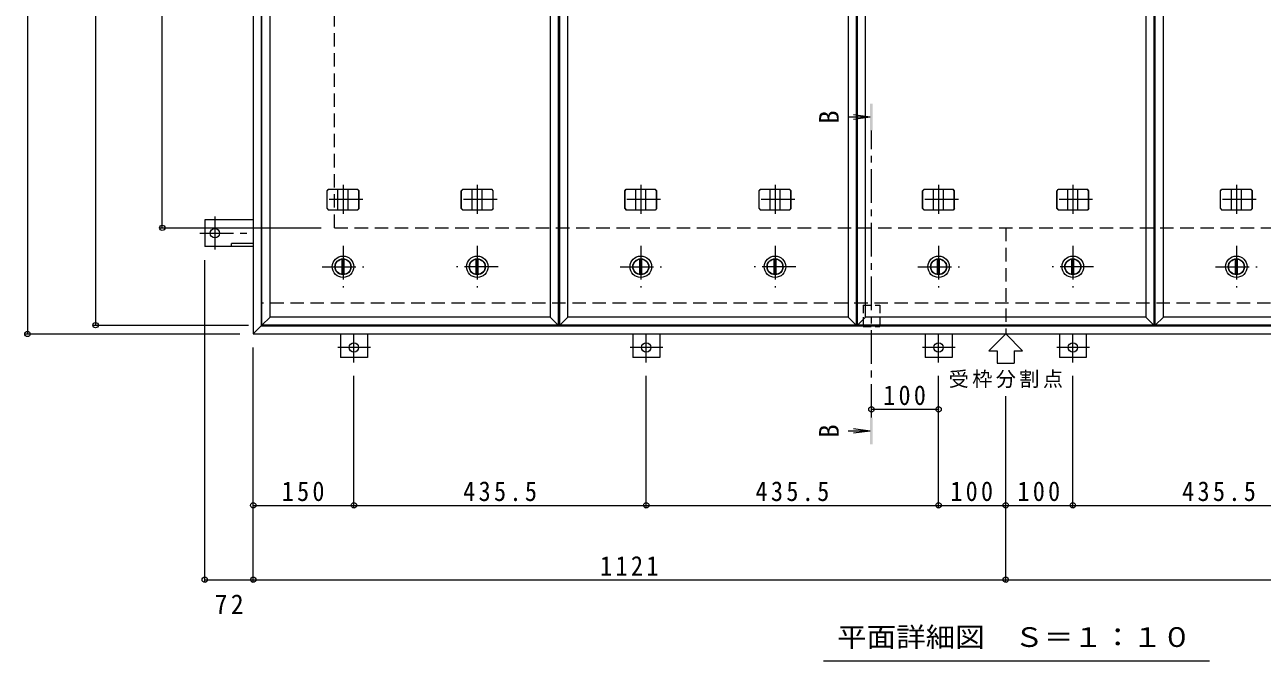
# Model space of a CAD drawing. Units: millimetres at full size, sheet at 1:10. Extents: x -3310 to 3905, y -2751 to 2660.
# Drawn here: x -3278 to -1435, y -201 to 746 of the extents above; entities that cross this region are included whole.
import ezdxf
from ezdxf.enums import TextEntityAlignment as Align

# ---------------------------------------------------------------- set-up
doc = ezdxf.new("R2010")
doc.units = ezdxf.units.MM
doc.header["$LTSCALE"] = 10
doc.header["$PDMODE"] = 32
doc.header["$PDSIZE"] = 8
for name, pattern in [('CHAIN1', [8, 5, -1, 1, -1]), ('DASHED1', [1.8, 1.2, -0.6]), ('DASHED2', [3, 2, -1])]:
    doc.linetypes.add(name, pattern=pattern)
for name, color, linetype, lineweight in [('0-1_躯体', 2, 'Continuous', 9), ('0-2_仕上', 3, 'Continuous', 9), ('0-3_建具', 4, 'Continuous', 9), ('0-4_その他', 7, 'Continuous', 9), ('0-5_寸法', 7, 'Continuous', 9), ('0-C', 2, 'Continuous', 9), ('0-E', 3, 'Continuous', 9), ('0-F', 7, 'Continuous', 9)]:
    doc.layers.add(name, color=color, linetype=linetype, lineweight=lineweight)
doc.styles.add('ＭＳ ゴシック', font='')
doc.styles.get('ＭＳ ゴシック').set_extended_font_data('MS Gothic')

msp = doc.modelspace()

# ---------------------------------------------------------------- linework, layer by layer
at = {"layer": '0-1_躯体', "linetype": 'DASHED2'}
for p, q in [((-2816.92, 444.09), (-2816.92, 1194.09)), ((-2816.92, 444.09), (-816.92, 444.09)), ((-1816.92, 444.09), (-1816.92, 286.09)), ((-1152.54, 332.09), (-2925.92, 332.09))]:
    msp.add_line(p, q, dxfattribs=at)
at = {"layer": '0-2_仕上'}
for p, q in [((-2924.92, 299.09), (-2924.92, 1339.09)), ((-2483.42, 1339.09), (-2483.42, 299.09)), ((-2481.29, 299.09), (-2481.29, 1339.09)), ((-2039.79, 1339.09), (-2039.79, 299.09)), ((-2037.67, 299.09), (-2037.67, 1339.09)), ((-1596.17, 1339.09), (-1596.17, 299.09)), ((-1594.04, 299.09), (-1594.04, 1339.09)), ((-2912.92, 311.09), (-2912.92, 1327.09)), ((-2495.42, 1327.09), (-2495.42, 311.09)), ((-2469.29, 311.09), (-2469.29, 1327.09)), ((-2051.79, 1327.09), (-2051.79, 311.09)), ((-2025.67, 311.09), (-2025.67, 1327.09)), ((-1608.17, 1327.09), (-1608.17, 311.09)), ((-1582.04, 311.09), (-1582.04, 1327.09)), ((-2924.92, 299.09), (-2912.92, 311.09)), ((-2483.42, 299.09), (-2924.92, 299.09)), ((-2481.29, 299.09), (-2469.29, 311.09)), ((-2039.79, 299.09), (-2481.29, 299.09)), ((-2037.67, 299.09), (-2025.67, 311.09)), ((-1596.17, 299.09), (-2037.67, 299.09)), ((-1594.04, 299.09), (-1582.04, 311.09)), ((-1152.54, 299.09), (-1594.04, 299.09))]:
    msp.add_line(p, q, dxfattribs=at)
for points in [[(-2483.42, 299.09), (-2495.42, 311.09), (-2912.92, 311.09)], [(-2039.79, 299.09), (-2051.79, 311.09), (-2469.29, 311.09)], [(-1596.17, 299.09), (-1608.17, 311.09), (-2025.67, 311.09)], [(-1152.54, 299.09), (-1164.54, 311.09), (-1582.04, 311.09)]]:
    msp.add_lwpolyline(points, dxfattribs=at)
at = {"layer": '0-3_建具'}
for p, q in [((-2937.92, 1352.09), (-2937.92, 286.09)), ((-2925.92, 1340.09), (-2925.92, 298.09)), ((-2828, 499.09), (-2826.27, 501.09)), ((-2828, 473.09), (-2828, 499.09)), ((-2827.6, 499.09), (-2828, 499.09)), ((-2827.6, 499.09), (-2825.87, 501.09)), ((-2827.6, 473.09), (-2827.6, 499.09)), ((-2782.07, 501.09), (-2826.27, 501.09)), ((-2811.67, 471.09), (-2811.67, 501.09)), ((-2796.67, 471.09), (-2796.67, 501.09)), ((-2780.73, 499.09), (-2782.47, 501.09)), ((-2780.33, 499.09), (-2782.07, 501.09)), ((-2780.73, 473.09), (-2780.73, 499.09)), ((-2780.73, 499.09), (-2780.33, 499.09)), ((-2780.33, 473.09), (-2780.33, 499.09)), ((-2628, 499.09), (-2626.27, 501.09)), ((-2628, 473.09), (-2628, 499.09)), ((-2627.6, 499.09), (-2628, 499.09)), ((-2627.6, 499.09), (-2625.87, 501.09)), ((-2627.6, 473.09), (-2627.6, 499.09)), ((-2582.07, 501.09), (-2626.27, 501.09)), ((-2611.67, 471.09), (-2611.67, 501.09)), ((-2596.67, 471.09), (-2596.67, 501.09)), ((-2580.73, 499.09), (-2582.47, 501.09)), ((-2580.33, 499.09), (-2582.07, 501.09)), ((-2580.73, 473.09), (-2580.73, 499.09)), ((-2580.73, 499.09), (-2580.33, 499.09)), ((-2580.33, 473.09), (-2580.33, 499.09)), ((-2384.38, 499.09), (-2382.65, 501.09)), ((-2384.38, 473.09), (-2384.38, 499.09)), ((-2383.98, 499.09), (-2384.38, 499.09)), ((-2383.98, 499.09), (-2382.25, 501.09)), ((-2383.98, 473.09), (-2383.98, 499.09)), ((-2338.44, 501.09), (-2382.65, 501.09)), ((-2368.04, 471.09), (-2368.04, 501.09)), ((-2353.04, 471.09), (-2353.04, 501.09)), ((-2337.11, 499.09), (-2338.84, 501.09)), ((-2336.71, 499.09), (-2338.44, 501.09)), ((-2337.11, 473.09), (-2337.11, 499.09)), ((-2337.11, 499.09), (-2336.71, 499.09)), ((-2336.71, 473.09), (-2336.71, 499.09)), ((-2184.38, 499.09), (-2182.65, 501.09)), ((-2184.38, 473.09), (-2184.38, 499.09)), ((-2183.98, 499.09), (-2184.38, 499.09)), ((-2183.98, 499.09), (-2182.25, 501.09)), ((-2183.98, 473.09), (-2183.98, 499.09)), ((-2138.44, 501.09), (-2182.65, 501.09)), ((-2168.04, 471.09), (-2168.04, 501.09)), ((-2153.04, 471.09), (-2153.04, 501.09)), ((-2137.11, 499.09), (-2138.84, 501.09)), ((-2136.71, 499.09), (-2138.44, 501.09)), ((-2137.11, 473.09), (-2137.11, 499.09)), ((-2137.11, 499.09), (-2136.71, 499.09)), ((-2136.71, 473.09), (-2136.71, 499.09)), ((-1940.75, 499.09), (-1939.02, 501.09)), ((-1940.75, 473.09), (-1940.75, 499.09)), ((-1940.35, 499.09), (-1940.75, 499.09)), ((-1940.35, 499.09), (-1938.62, 501.09)), ((-1940.35, 473.09), (-1940.35, 499.09)), ((-1894.82, 501.09), (-1939.02, 501.09)), ((-1924.42, 471.09), (-1924.42, 501.09)), ((-1909.42, 471.09), (-1909.42, 501.09)), ((-1893.48, 499.09), (-1895.22, 501.09)), ((-1893.08, 499.09), (-1894.82, 501.09)), ((-1893.48, 473.09), (-1893.48, 499.09)), ((-1893.48, 499.09), (-1893.08, 499.09)), ((-1893.08, 473.09), (-1893.08, 499.09)), ((-1740.75, 499.09), (-1739.02, 501.09)), ((-1740.75, 473.09), (-1740.75, 499.09)), ((-1740.35, 499.09), (-1740.75, 499.09)), ((-1740.35, 499.09), (-1738.62, 501.09)), ((-1740.35, 473.09), (-1740.35, 499.09)), ((-1694.82, 501.09), (-1739.02, 501.09)), ((-1724.42, 471.09), (-1724.42, 501.09)), ((-1709.42, 471.09), (-1709.42, 501.09)), ((-1693.48, 499.09), (-1695.22, 501.09)), ((-1693.08, 499.09), (-1694.82, 501.09)), ((-1693.48, 473.09), (-1693.48, 499.09)), ((-1693.48, 499.09), (-1693.08, 499.09)), ((-1693.08, 473.09), (-1693.08, 499.09)), ((-1497.13, 499.09), (-1495.4, 501.09)), ((-1497.13, 473.09), (-1497.13, 499.09)), ((-1496.73, 499.09), (-1497.13, 499.09)), ((-1496.73, 499.09), (-1495, 501.09)), ((-1496.73, 473.09), (-1496.73, 499.09)), ((-1451.19, 501.09), (-1495.4, 501.09)), ((-1480.79, 471.09), (-1480.79, 501.09)), ((-1465.79, 471.09), (-1465.79, 501.09)), ((-1449.86, 499.09), (-1451.59, 501.09)), ((-1449.46, 499.09), (-1451.19, 501.09)), ((-1449.86, 473.09), (-1449.86, 499.09)), ((-1449.86, 499.09), (-1449.46, 499.09)), ((-1449.46, 473.09), (-1449.46, 499.09)), ((-2828, 473.09), (-2826.27, 471.09)), ((-2827.6, 473.09), (-2828, 473.09)), ((-2827.6, 473.09), (-2825.87, 471.09)), ((-2826.27, 471.09), (-2782.07, 471.09)), ((-2780.73, 473.09), (-2782.47, 471.09)), ((-2780.33, 473.09), (-2782.07, 471.09)), ((-2780.73, 473.09), (-2780.33, 473.09)), ((-2628, 473.09), (-2626.27, 471.09)), ((-2627.6, 473.09), (-2628, 473.09)), ((-2627.6, 473.09), (-2625.87, 471.09)), ((-2626.27, 471.09), (-2582.07, 471.09)), ((-2580.73, 473.09), (-2582.47, 471.09)), ((-2580.33, 473.09), (-2582.07, 471.09)), ((-2580.73, 473.09), (-2580.33, 473.09)), ((-2384.38, 473.09), (-2382.65, 471.09)), ((-2383.98, 473.09), (-2384.38, 473.09)), ((-2383.98, 473.09), (-2382.25, 471.09)), ((-2382.65, 471.09), (-2338.44, 471.09)), ((-2337.11, 473.09), (-2338.84, 471.09)), ((-2336.71, 473.09), (-2338.44, 471.09)), ((-2337.11, 473.09), (-2336.71, 473.09)), ((-2184.38, 473.09), (-2182.65, 471.09)), ((-2183.98, 473.09), (-2184.38, 473.09)), ((-2183.98, 473.09), (-2182.25, 471.09)), ((-2182.65, 471.09), (-2138.44, 471.09)), ((-2137.11, 473.09), (-2138.84, 471.09)), ((-2136.71, 473.09), (-2138.44, 471.09)), ((-2137.11, 473.09), (-2136.71, 473.09)), ((-1940.75, 473.09), (-1939.02, 471.09)), ((-1940.35, 473.09), (-1940.75, 473.09)), ((-1940.35, 473.09), (-1938.62, 471.09)), ((-1939.02, 471.09), (-1894.82, 471.09)), ((-1893.48, 473.09), (-1895.22, 471.09)), ((-1893.08, 473.09), (-1894.82, 471.09)), ((-1893.48, 473.09), (-1893.08, 473.09)), ((-1740.75, 473.09), (-1739.02, 471.09)), ((-1740.35, 473.09), (-1740.75, 473.09)), ((-1740.35, 473.09), (-1738.62, 471.09)), ((-1739.02, 471.09), (-1694.82, 471.09)), ((-1693.48, 473.09), (-1695.22, 471.09)), ((-1693.08, 473.09), (-1694.82, 471.09)), ((-1693.48, 473.09), (-1693.08, 473.09)), ((-1497.13, 473.09), (-1495.4, 471.09)), ((-1496.73, 473.09), (-1497.13, 473.09)), ((-1496.73, 473.09), (-1495, 471.09)), ((-1495.4, 471.09), (-1451.19, 471.09)), ((-1449.86, 473.09), (-1451.59, 471.09)), ((-1449.46, 473.09), (-1451.19, 471.09)), ((-1449.86, 473.09), (-1449.46, 473.09)), ((-2925.92, 298.09), (-2937.92, 286.09)), ((-2925.92, 298.09), (-707.92, 298.09)), ((-2937.92, 286.09), (-695.92, 286.09))]:
    msp.add_line(p, q, dxfattribs=at)
at = {"layer": '0-3_建具', "linetype": 'CHAIN1'}
for p, q in [((-2804.17, 508.2), (-2804.17, 464.97)), ((-2604.17, 508.2), (-2604.17, 464.97)), ((-2360.54, 508.2), (-2360.54, 464.97)), ((-2160.54, 508.2), (-2160.54, 464.97)), ((-1916.92, 508.2), (-1916.92, 464.97)), ((-1716.92, 508.2), (-1716.92, 464.97)), ((-1473.29, 508.2), (-1473.29, 464.97)), ((-2774.76, 486.09), (-2833.58, 486.09)), ((-2574.76, 486.09), (-2633.58, 486.09)), ((-2331.13, 486.09), (-2389.95, 486.09)), ((-2131.13, 486.09), (-2189.95, 486.09)), ((-1887.51, 486.09), (-1946.33, 486.09)), ((-1687.51, 486.09), (-1746.33, 486.09)), ((-1443.88, 486.09), (-1502.7, 486.09))]:
    msp.add_line(p, q, dxfattribs=at)
at = {"layer": '0-4_その他'}
msp.add_line((-1513.17, -201.31), (-2088.17, -201.31), dxfattribs=at)
at = {"layer": '0-5_寸法', "color": 4}
for p, q in [((-2018.92, 608.85), (-2051.69, 608.85)), ((-2018.92, 608.85), (-2043.71, 612.11)), ((-2018.92, 608.85), (-2043.71, 605.58)), ((-2018.92, 141.44), (-2051.69, 141.44)), ((-2018.92, 141.44), (-2043.71, 144.7)), ((-2018.92, 141.44), (-2043.71, 138.18))]:
    msp.add_line(p, q, dxfattribs=at)
at = {"layer": '0-5_寸法', "color": 4, "linetype": 'CHAIN1'}
msp.add_line((-2016.92, 161.44), (-2016.92, 588.85), dxfattribs=at)
at = {"layer": '0-5_寸法', "linetype": 'DASHED1'}
for p, q in [((-2029.22, 328.89), (-2029.22, 296.89)), ((-2029.22, 328.89), (-2004.62, 328.89)), ((-2004.62, 328.89), (-2004.62, 296.89)), ((-2029.22, 296.89), (-2004.62, 296.89))]:
    msp.add_line(p, q, dxfattribs=at)
at = {"layer": '0-5_寸法'}
for p, q in [((-1816.92, 286.09), (-1841.92, 261.09)), ((-1816.92, 286.09), (-1791.92, 261.09)), ((-1841.92, 261.09), (-1829.42, 261.09)), ((-1829.42, 261.09), (-1829.42, 242.39)), ((-1804.42, 261.09), (-1804.42, 242.39)), ((-1804.42, 261.09), (-1791.92, 261.09)), ((-1829.42, 242.39), (-1804.42, 242.39))]:
    msp.add_line(p, q, dxfattribs=at)
at = {"layer": '0-5_寸法', "color": 4}
for points in [[(-2014.92, 628.85), (-2018.92, 628.85), (-2014.92, 588.85), (-2018.92, 588.85)], [(-2018.92, 121.44), (-2014.92, 121.44), (-2018.92, 161.44), (-2014.92, 161.44)]]:
    msp.add_solid(points, dxfattribs=at)
at = {"layer": '0-C', "linetype": 'CHAIN1'}
for p, q in [((-2804.17, 417.09), (-2804.17, 355.09)), ((-2604.17, 417.09), (-2604.17, 355.09)), ((-2360.54, 417.09), (-2360.54, 355.09)), ((-2160.54, 417.09), (-2160.54, 355.09)), ((-1916.92, 417.09), (-1916.92, 355.09)), ((-1716.92, 417.09), (-1716.92, 355.09)), ((-1473.29, 417.09), (-1473.29, 355.09)), ((-2835.17, 386.09), (-2773.17, 386.09)), ((-2573.17, 386.09), (-2635.17, 386.09)), ((-2391.54, 386.09), (-2329.54, 386.09)), ((-2129.54, 386.09), (-2191.54, 386.09)), ((-1947.92, 386.09), (-1885.92, 386.09)), ((-1685.92, 386.09), (-1747.92, 386.09)), ((-1504.29, 386.09), (-1442.29, 386.09))]:
    msp.add_line(p, q, dxfattribs=at)
at = {"layer": '0-C'}
for p, q in [((-2805.67, 374.69), (-2805.67, 397.49)), ((-2802.67, 374.69), (-2802.67, 397.49)), ((-2605.67, 374.69), (-2605.67, 397.49)), ((-2602.67, 374.69), (-2602.67, 397.49)), ((-2362.04, 374.69), (-2362.04, 397.49)), ((-2359.04, 374.69), (-2359.04, 397.49)), ((-2162.04, 374.69), (-2162.04, 397.49)), ((-2159.04, 374.69), (-2159.04, 397.49)), ((-1918.42, 374.69), (-1918.42, 397.49)), ((-1915.42, 374.69), (-1915.42, 397.49)), ((-1718.42, 374.69), (-1718.42, 397.49)), ((-1715.42, 374.69), (-1715.42, 397.49)), ((-1474.79, 374.69), (-1474.79, 397.49)), ((-1471.79, 374.69), (-1471.79, 397.49))]:
    msp.add_line(p, q, dxfattribs=at)
for centre, radius in [((-2804.17, 386.09), 16), ((-2804.17, 386.09), 12), ((-2804.17, 386.09), 11.5), ((-2604.17, 386.09), 16), ((-2604.17, 386.09), 12), ((-2604.17, 386.09), 11.5), ((-2360.54, 386.09), 16), ((-2360.54, 386.09), 12), ((-2360.54, 386.09), 11.5), ((-2160.54, 386.09), 16), ((-2160.54, 386.09), 12), ((-2160.54, 386.09), 11.5), ((-1916.92, 386.09), 16), ((-1916.92, 386.09), 12), ((-1916.92, 386.09), 11.5), ((-1716.92, 386.09), 16), ((-1716.92, 386.09), 12), ((-1716.92, 386.09), 11.5), ((-1473.29, 386.09), 16), ((-1473.29, 386.09), 12), ((-1473.29, 386.09), 11.5)]:
    msp.add_circle(centre, radius, dxfattribs=at)
at = {"layer": '0-E', "linetype": 'CHAIN1'}
for p, q in [((-2995.12, 460.93), (-2995.12, 412.04)), ((-3017.28, 436.09), (-2937.92, 436.09)), ((-2787.92, 243.73), (-2787.92, 286.09)), ((-2352.42, 243.73), (-2352.42, 286.09)), ((-1916.92, 243.73), (-1916.92, 286.09)), ((-1716.92, 243.73), (-1716.92, 286.09)), ((-2763.08, 265.89), (-2811.97, 265.89)), ((-2327.58, 265.89), (-2376.47, 265.89)), ((-1892.08, 265.89), (-1940.97, 265.89)), ((-1692.08, 265.89), (-1740.97, 265.89))]:
    msp.add_line(p, q, dxfattribs=at)
at = {"layer": '0-E'}
for p, q in [((-3010.12, 456.09), (-3010.12, 416.09)), ((-2937.92, 456.09), (-3010.12, 456.09)), ((-2937.92, 416.09), (-3010.12, 416.09)), ((-2937.92, 420.59), (-2970.12, 420.59)), ((-2970.12, 416.09), (-2970.12, 420.59)), ((-2807.92, 286.09), (-2807.92, 250.89)), ((-2767.92, 286.09), (-2767.92, 250.89)), ((-2372.42, 286.09), (-2372.42, 250.89)), ((-2332.42, 286.09), (-2332.42, 250.89)), ((-1936.92, 286.09), (-1936.92, 250.89)), ((-1896.92, 286.09), (-1896.92, 250.89)), ((-1736.92, 286.09), (-1736.92, 250.89)), ((-1696.92, 286.09), (-1696.92, 250.89)), ((-2767.92, 250.89), (-2807.92, 250.89)), ((-2332.42, 250.89), (-2372.42, 250.89)), ((-1896.92, 250.89), (-1936.92, 250.89)), ((-1696.92, 250.89), (-1736.92, 250.89))]:
    msp.add_line(p, q, dxfattribs=at)
for centre in [(-2995.12, 436.09), (-2787.92, 265.89), (-2352.42, 265.89), (-1916.92, 265.89), (-1716.92, 265.89)]:
    msp.add_circle(centre, 7, dxfattribs=at)
at = {"layer": '0-F'}
for p, q in [((-3274.32, 1352.09), (-3274.32, 286.09)), ((-3172.88, 1339.09), (-3172.88, 299.09)), ((-3073.43, 444.09), (-3073.43, 1194.09)), ((-3076.43, 444.09), (-2836.92, 444.09)), ((-3010.12, -82.94), (-3010.12, 396.09)), ((-3175.88, 299.09), (-2944.92, 299.09)), ((-3277.32, 286.09), (-2957.92, 286.09)), ((-2937.92, -82.94), (-2937.92, 266.09)), ((-2787.92, 27.8), (-2787.92, 223.73)), ((-2352.42, 27.8), (-2352.42, 223.73)), ((-1916.92, 27.8), (-1916.92, 223.73)), ((-1716.92, 27.8), (-1716.92, 223.73)), ((-1816.92, -82.94), (-1816.92, 193.39)), ((-2016.92, 173.81), (-1916.92, 173.81)), ((-2937.92, 30.8), (-2787.92, 30.8)), ((-2787.92, 30.8), (-2352.42, 30.8)), ((-2352.42, 30.8), (-1916.92, 30.8)), ((-1916.92, 30.8), (-1816.92, 30.8)), ((-1816.92, 30.8), (-1716.92, 30.8)), ((-1716.92, 30.8), (-1281.42, 30.8)), ((-3010.12, -79.94), (-2937.92, -79.94)), ((-2937.92, -79.94), (-1816.92, -79.94)), ((-1816.92, -79.94), (-695.92, -79.94))]:
    msp.add_line(p, q, dxfattribs=at)
for p in [(-3073.43, 444.09), (-3172.88, 299.09), (-3274.32, 286.09), (-2016.92, 173.81), (-1916.92, 173.81), (-2937.92, 30.8), (-2787.92, 30.8), (-2352.42, 30.8), (-1916.92, 30.8), (-1816.92, 30.8), (-1716.92, 30.8), (-3010.12, -79.94), (-2937.92, -79.94), (-1816.92, -79.94)]:
    msp.add_point(p, dxfattribs=at)

# ---------------------------------------------------------------- texts
at = {"layer": '0-4_その他', "color": 2, "style": 'ＭＳ ゴシック', "width": 1.1}
msp.add_text('平面詳細図\u3000Ｓ＝１：１０', height=29.33, dxfattribs=at).set_placement((-2068.17, -188.81), align=Align.BOTTOM_LEFT)
at = {"layer": '0-5_寸法', "color": 2, "style": 'ＭＳ ゴシック'}
for p in [(-2056.78, 598.85), (-2056.78, 131.44)]:
    msp.add_text('B', height=29.33, rotation=90, dxfattribs=at).set_placement(p, align=Align.BOTTOM_LEFT)
at = {"layer": '0-5_寸法', "insert": (-1901.92, 205.38), "char_height": 21.99, "attachment_point": 7, "style": 'ＭＳ ゴシック'}
msp.add_mtext('\\T1.17;受枠分割点', dxfattribs=at)
at = {"layer": '0-F', "color": 2, "char_height": 29.33, "attachment_point": 7, "style": 'ＭＳ ゴシック'}
for s, insert in [('\\T1.27;\\W0.9;100', (-1999.42, 179.81)), ('\\T1.27;\\W0.9;150', (-2895.42, 36.8)), ('\\T1.28;\\W0.9;435.5', (-2625.17, 36.8)), ('\\T1.28;\\W0.9;435.5', (-2189.67, 36.8)), ('\\T1.27;\\W0.9;100', (-1899.42, 36.8)), ('\\T1.27;\\W0.9;100', (-1799.42, 36.8)), ('\\T1.28;\\W0.9;435.5', (-1554.17, 36.8)), ('\\T1.28;\\W0.9;1121', (-2421.17, -73.94)), ('\\T1.27;\\W0.95;72', (-2995.27, -131.01))]:
    msp.add_mtext(s, dxfattribs=dict(at, insert=insert))

doc.saveas('drawing.dxf')
